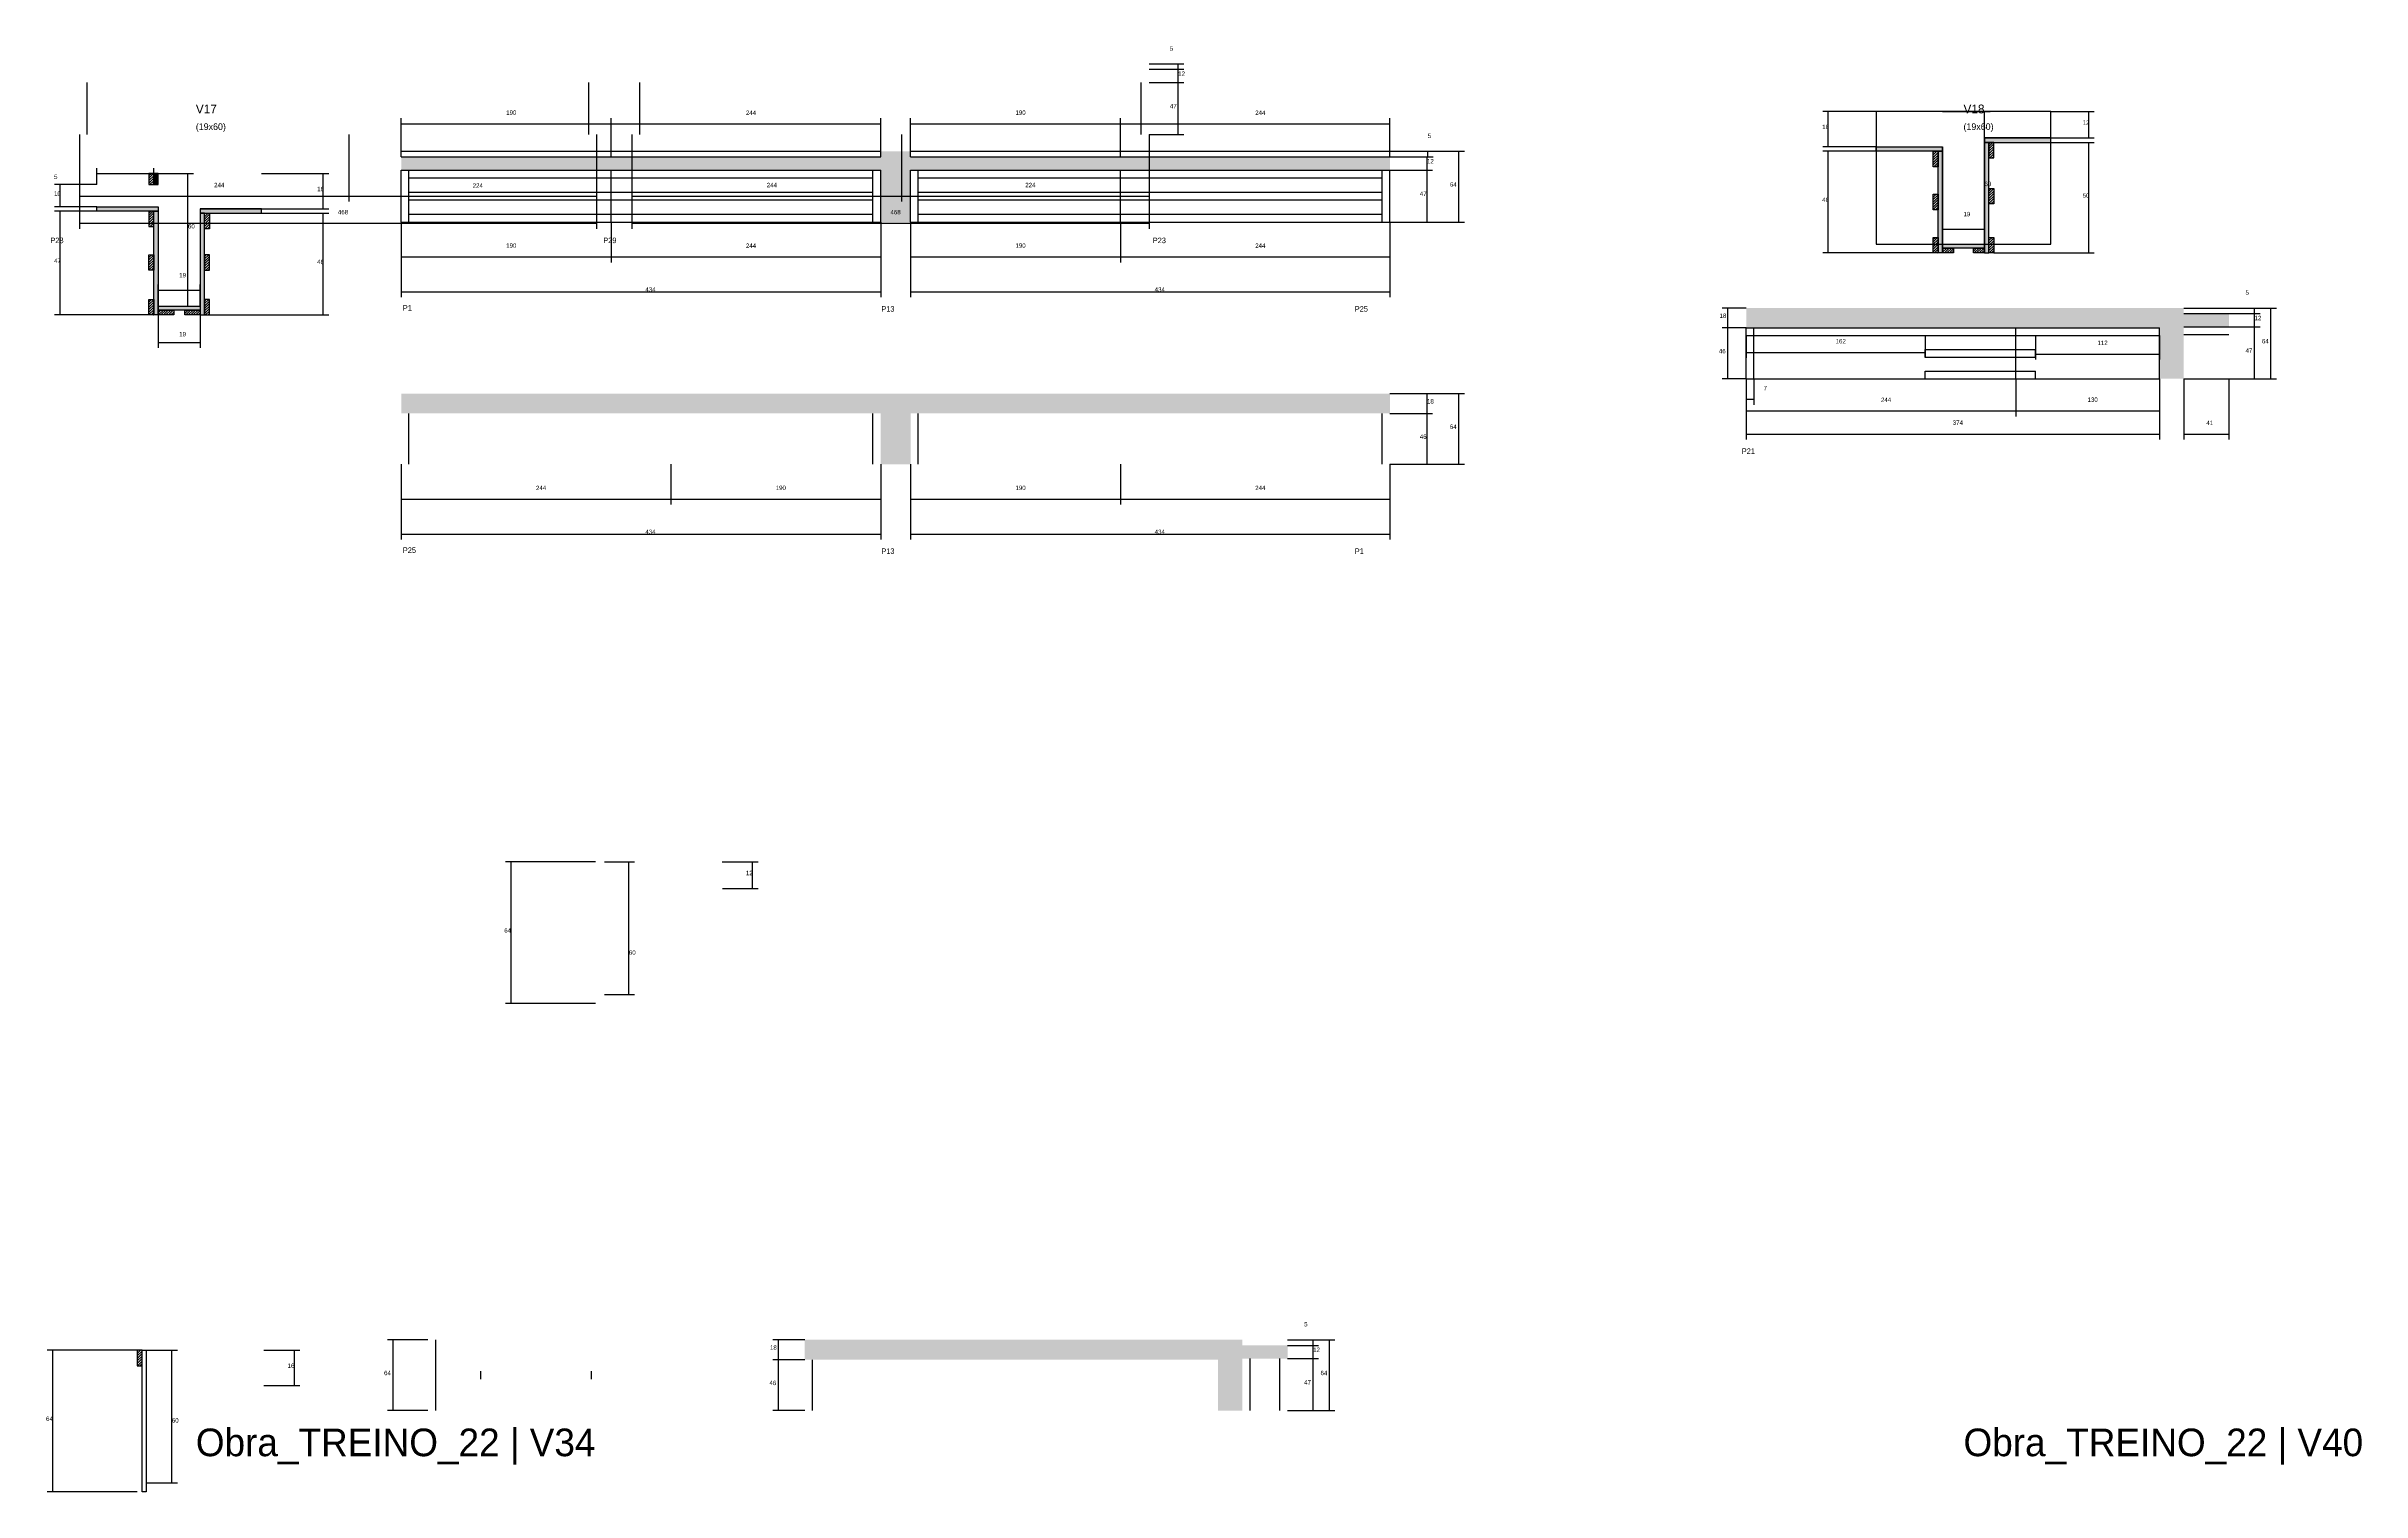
# Model space of a CAD drawing. Header units: metres. Extents: x -2848 to 22762, y -49062 to 1016.
# Drawn here: x 9465 to 11560, y -32042 to -30734 of the extents above; entities that cross this region are included whole.
import ezdxf

# ---------------------------------------------------------------- set-up
doc = ezdxf.new("R2010")
doc.units = ezdxf.units.M
for name, color, linetype in [('CONCRETO', 251, 'Continuous'), ('COTA', 4, 'Continuous'), ('Cota Seção (2x)', 4, 'Continuous'), ('Hachura', 253, 'Continuous'), ('LABEL_ID', 3, 'Continuous'), ('Madeira', 126, 'Continuous'), ('NOMENCLATURA', 7, 'Continuous'), ('Painéis', 200, 'Continuous'), ('SARR_2.2x7', 40, 'Continuous'), ('Texto Seção', 7, 'Continuous')]:
    doc.layers.add(name, color=color, linetype=linetype)

msp = doc.modelspace()

# ---------------------------------------------------------------- hatches: boundary and pattern name
at = {"layer": 'COTA'}
h = msp.add_hatch(dxfattribs=at)
h.set_pattern_fill('AR-CONC', scale=0.03)
h.paths.add_polyline_path([(10219.9, -30893.3), (10246.9, -30893.3), (10246.9, -30893.3), (10246.9, -30846.3), (10246.9, -30846.3), (10680.9, -30846.3), (10680.9, -30846.3), (10680.9, -30834.3), (10680.9, -30834.3), (10246.9, -30834.3), (10246.9, -30834.3), (10246.9, -30829.3), (10246.9, -30829.3), (10219.9, -30829.3), (10219.9, -30829.3), (10219.9, -30834.3), (10219.9, -30834.3), (9785.9, -30834.3), (9785.9, -30834.3), (9785.9, -30846.3), (9785.9, -30846.3), (10219.9, -30846.3), (10219.9, -30846.3), (10219.9, -30893.3)])
h = msp.add_hatch(dxfattribs=at)
h.set_pattern_fill('AR-CONC', scale=0.03)
h.paths.add_polyline_path([(11440.3, -30988.1), (11440.3, -30976.1), (11399.3, -30976.1), (11399.3, -30971.1), (11003.3, -30971.1), (11003.3, -30989.1), (11377.3, -30989.1), (11377.3, -31035.1), (11399.3, -31035.1), (11399.3, -30988.1)])
h = msp.add_hatch(dxfattribs=at)
h.set_pattern_fill('AR-CONC', scale=0.03)
h.paths.add_polyline_path([(10219.9, -31112.5), (10246.9, -31112.5), (10246.9, -31066.5), (10680.9, -31066.5), (10680.9, -31048.5), (9785.9, -31048.5), (9785.9, -31066.5), (10219.9, -31066.5)])
h = msp.add_hatch(dxfattribs=at)
h.set_pattern_fill('AR-CONC', scale=0.03)
h.paths.add_polyline_path([(10588.2, -31921.7), (10588.2, -31909.7), (10547.2, -31909.7), (10547.2, -31904.7), (10151.2, -31904.7), (10151.2, -31922.7), (10525.2, -31922.7), (10525.2, -31968.7), (10547.2, -31968.7), (10547.2, -31921.7)])
at = {"layer": 'Hachura'}
h = msp.add_hatch(color=8, dxfattribs=at)
h.dxf.hatch_style = 1
h.paths.add_polyline_path([(11121, -30829.2), (11121, -30825.2), (11121, -30825.2), (11181, -30825.2), (11181, -30825.2), (11181, -30829.2), (11181, -30829.2), (11121, -30829.2)])
h = msp.add_hatch(color=8, dxfattribs=at)
h.dxf.hatch_style = 1
h.paths.add_polyline_path([(11279, -30821.2), (11279, -30817.2), (11279, -30817.2), (11219, -30817.2), (11219, -30817.2), (11219, -30821.2), (11219, -30821.2), (11279, -30821.2)])
h = msp.add_hatch(color=8, dxfattribs=at)
h.dxf.hatch_style = 1
h.paths.add_polyline_path([(11223, -30821.2), (11219, -30821.2), (11219, -30821.2), (11219, -30921.2), (11219, -30921.2), (11223, -30921.2), (11223, -30921.2), (11223, -30821.2)])
h = msp.add_hatch(dxfattribs=at)
h.set_pattern_fill('ANSI31', scale=0.5)
h.paths.add_polyline_path([(11227.4, -30821.2), (11223, -30821.2), (11223, -30821.2), (11223, -30835.2), (11223, -30835.2), (11227.4, -30835.2), (11227.4, -30835.2), (11227.4, -30821.2)])
h = msp.add_hatch(dxfattribs=at)
h.set_pattern_fill('ANSI31', scale=0.5)
h.paths.add_polyline_path([(9562, -30849.4), (9557.6, -30849.4), (9557.6, -30849.4), (9557.6, -30859.4), (9557.6, -30859.4), (9562, -30859.4), (9562, -30859.4), (9562, -30849.4)])
h = msp.add_hatch(color=8, dxfattribs=at)
h.dxf.hatch_style = 1
h.paths.add_polyline_path([(9566, -30849.4), (9562, -30849.4), (9562, -30849.4), (9562, -30859.4), (9562, -30859.4), (9566, -30859.4), (9566, -30859.4), (9566, -30849.4)])
h = msp.add_hatch(dxfattribs=at)
h.set_pattern_fill('ANSI31', scale=0.5)
h.paths.add_polyline_path([(11177, -30843.2), (11172.6, -30843.2), (11172.6, -30843.2), (11172.6, -30829.2), (11172.6, -30829.2), (11177, -30829.2), (11177, -30829.2), (11177, -30843.2)])
h = msp.add_hatch(color=8, dxfattribs=at)
h.dxf.hatch_style = 1
h.paths.add_polyline_path([(11177, -30829.2), (11181, -30829.2), (11181, -30829.2), (11181, -30921.2), (11181, -30921.2), (11177, -30921.2), (11177, -30921.2), (11177, -30829.2)])
h = msp.add_hatch(dxfattribs=at)
h.set_pattern_fill('ANSI31', scale=0.5)
h.paths.add_polyline_path([(11177, -30882.2), (11172.6, -30882.2), (11172.6, -30882.2), (11172.6, -30868.2), (11172.6, -30868.2), (11177, -30868.2), (11177, -30868.2), (11177, -30882.2)])
h = msp.add_hatch(dxfattribs=at)
h.set_pattern_fill('ANSI31', scale=0.5)
h.paths.add_polyline_path([(11227.4, -30876.8), (11223, -30876.8), (11223, -30876.8), (11223, -30862.8), (11223, -30862.8), (11227.4, -30862.8), (11227.4, -30862.8), (11227.4, -30876.8)])
h = msp.add_hatch(color=8, dxfattribs=at)
h.dxf.hatch_style = 1
h.paths.add_polyline_path([(9510.4, -30883.4), (9510.4, -30879.4), (9510.4, -30879.4), (9566, -30879.4), (9566, -30879.4), (9566, -30883.4), (9566, -30883.4), (9510.4, -30883.4)])
h = msp.add_hatch(dxfattribs=at)
h.set_pattern_fill('ANSI31', scale=0.5)
h.paths.add_polyline_path([(9562, -30883.4), (9557.6, -30883.4), (9557.6, -30883.4), (9557.6, -30897.4), (9557.6, -30897.4), (9562, -30897.4), (9562, -30897.4), (9562, -30883.4)])
h = msp.add_hatch(color=8, dxfattribs=at)
h.dxf.hatch_style = 1
h.paths.add_polyline_path([(9562, -30883.4), (9566, -30883.4), (9566, -30883.4), (9566, -30977.4), (9566, -30977.4), (9562, -30977.4), (9562, -30977.4), (9562, -30883.4)])
h = msp.add_hatch(color=8, dxfattribs=at)
h.dxf.hatch_style = 1
h.paths.add_polyline_path([(9659.6, -30885.4), (9659.6, -30881.4), (9659.6, -30881.4), (9604, -30881.4), (9604, -30881.4), (9604, -30885.4), (9604, -30885.4), (9659.6, -30885.4)])
h = msp.add_hatch(color=8, dxfattribs=at)
h.dxf.hatch_style = 1
h.paths.add_polyline_path([(9608, -30885.4), (9604, -30885.4), (9604, -30885.4), (9604, -30977.4), (9604, -30977.4), (9608, -30977.4), (9608, -30977.4), (9608, -30885.4)])
h = msp.add_hatch(dxfattribs=at)
h.set_pattern_fill('ANSI31', scale=0.5)
h.paths.add_polyline_path([(9608, -30885.4), (9612.4, -30885.4), (9612.4, -30885.4), (9612.4, -30899.4), (9612.4, -30899.4), (9608, -30899.4), (9608, -30899.4), (9608, -30885.4)])
h = msp.add_hatch(dxfattribs=at)
h.set_pattern_fill('ANSI31', scale=0.5)
h.paths.add_polyline_path([(11177, -30921.2), (11172.6, -30921.2), (11172.6, -30921.2), (11172.6, -30907.2), (11172.6, -30907.2), (11177, -30907.2), (11177, -30907.2), (11177, -30921.2)])
h = msp.add_hatch(dxfattribs=at)
h.set_pattern_fill('ANSI31', scale=0.5)
h.paths.add_polyline_path([(11227.4, -30921.2), (11223, -30921.2), (11223, -30921.2), (11223, -30907.2), (11223, -30907.2), (11227.4, -30907.2), (11227.4, -30907.2), (11227.4, -30921.2)])
h = msp.add_hatch(dxfattribs=at)
h.set_pattern_fill('ANSI31', scale=0.5)
h.paths.add_polyline_path([(9562, -30936.9), (9557.6, -30936.9), (9557.6, -30936.9), (9557.6, -30922.9), (9557.6, -30922.9), (9562, -30922.9), (9562, -30922.9), (9562, -30936.9)])
h = msp.add_hatch(dxfattribs=at)
h.set_pattern_fill('ANSI31', scale=0.5)
h.paths.add_polyline_path([(9608, -30936.9), (9612.4, -30936.9), (9612.4, -30936.9), (9612.4, -30922.9), (9612.4, -30922.9), (9608, -30922.9), (9608, -30922.9), (9608, -30936.9)])
h = msp.add_hatch(color=8, dxfattribs=at)
h.dxf.hatch_style = 1
h.paths.add_polyline_path([(11181, -30916.8), (11181, -30913.2), (11181, -30913.2), (11219, -30913.2), (11219, -30913.2), (11219, -30916.8), (11219, -30916.8), (11181, -30916.8)])
h = msp.add_hatch(dxfattribs=at)
h.set_pattern_fill('ANSI31', scale=0.5)
h.paths.add_polyline_path([(11181, -30921.2), (11181, -30916.8), (11181, -30916.8), (11191, -30916.8), (11191, -30916.8), (11191, -30921.2), (11191, -30921.2), (11181, -30921.2)])
h = msp.add_hatch(dxfattribs=at)
h.set_pattern_fill('ANSI31', scale=0.5)
h.paths.add_polyline_path([(11209, -30921.2), (11209, -30916.8), (11209, -30916.8), (11219, -30916.8), (11219, -30916.8), (11219, -30921.2), (11219, -30921.2), (11209, -30921.2)])
h = msp.add_hatch(dxfattribs=at)
h.set_pattern_fill('ANSI31', scale=0.5)
h.paths.add_polyline_path([(9562, -30977.4), (9557.6, -30977.4), (9557.6, -30977.4), (9557.6, -30963.4), (9557.6, -30963.4), (9562, -30963.4), (9562, -30963.4), (9562, -30977.4)])
h = msp.add_hatch(color=8, dxfattribs=at)
h.dxf.hatch_style = 1
h.paths.add_polyline_path([(9566, -30973), (9566, -30969.4), (9566, -30969.4), (9604, -30969.4), (9604, -30969.4), (9604, -30973), (9604, -30973), (9566, -30973)])
h = msp.add_hatch(dxfattribs=at)
h.set_pattern_fill('ANSI31', scale=0.5)
h.paths.add_polyline_path([(9566, -30977.4), (9566, -30973), (9566, -30973), (9580, -30973), (9580, -30973), (9580, -30977.4), (9580, -30977.4), (9566, -30977.4)])
h = msp.add_hatch(dxfattribs=at)
h.set_pattern_fill('ANSI31', scale=0.5)
h.paths.add_polyline_path([(9590, -30977.4), (9590, -30973), (9590, -30973), (9604, -30973), (9604, -30973), (9604, -30977.4), (9604, -30977.4), (9590, -30977.4)])
h = msp.add_hatch(dxfattribs=at)
h.set_pattern_fill('ANSI31', scale=0.5)
h.paths.add_polyline_path([(9608, -30977.4), (9612.4, -30977.4), (9612.4, -30977.4), (9612.4, -30963.4), (9612.4, -30963.4), (9608, -30963.4), (9608, -30963.4), (9608, -30977.4)])
at = {"layer": 'Madeira'}
h = msp.add_hatch(dxfattribs=at)
h.set_pattern_fill('ANSI31', scale=0.5)
h.paths.add_polyline_path([(9547, -31914.1), (9551.4, -31914.1), (9551.4, -31928.1), (9547, -31928.1)])

# ---------------------------------------------------------------- linework, layer by layer
at = {"layer": 'CONCRETO'}
for points in [[(11279, -30817.2), (11279, -30793.2), (11121, -30793.2), (11121, -30825.2), (11181, -30825.2), (11181, -30913.2), (11219, -30913.2), (11219, -30827.2), (11219, -30817.2)], [(11121, -30913.2), (11279, -30913.2), (11279, -30793.2), (11121, -30793.2)]]:
    msp.add_lwpolyline(points, close=True, dxfattribs=at)
at = {"layer": 'COTA'}
for p, q in [((10462.8, -30750), (10494.2, -30750)), ((10462.8, -30755), (10494.2, -30755)), ((10462.8, -30755), (10494.2, -30755)), ((10489.2, -30755), (10489.2, -30750)), ((10489.2, -30767), (10489.2, -30755)), ((10462.8, -30767), (10494.2, -30767)), ((10462.8, -30767), (10494.2, -30767)), ((10489.2, -30814), (10489.2, -30767)), ((9785.9, -30829.3), (9785.9, -30799.4)), ((9785.9, -30804.4), (9975.9, -30804.4)), ((9975.9, -30829.3), (9975.9, -30799.4)), ((9975.9, -30829.3), (9975.9, -30799.4)), ((9975.9, -30804.4), (10219.9, -30804.4)), ((10219.9, -30829.3), (10219.9, -30799.4)), ((10246.9, -30829.3), (10246.9, -30799.4)), ((10246.9, -30804.4), (10436.9, -30804.4)), ((10436.9, -30829.3), (10436.9, -30799.4)), ((10436.9, -30829.3), (10436.9, -30799.4)), ((10436.9, -30804.4), (10680.9, -30804.4)), ((10680.9, -30829.3), (10680.9, -30799.4)), ((11121, -30793.2), (11072.6, -30793.2)), ((11077.6, -30825.2), (11077.6, -30793.2)), ((11279, -30793.2), (11318.4, -30793.2)), ((11313.4, -30817.2), (11313.4, -30793.2)), ((9494.6, -30814), (9494.6, -30874.8)), ((9494.6, -30814), (9494.6, -30899.4)), ((9738.6, -30814), (9738.6, -30874.8)), ((9738.6, -30814), (9738.6, -30874.8)), ((9962.6, -30814), (9962.6, -30899.4)), ((9962.6, -30826.7), (9962.6, -30874.8)), ((9994.8, -30814), (9994.8, -30874.8)), ((9994.8, -30814), (9994.8, -30899.4)), ((10238.8, -30814), (10238.8, -30874.8)), ((10238.8, -30814), (10238.8, -30874.8)), ((10462.8, -30814), (10462.8, -30874.8)), ((10462.8, -30814), (10462.8, -30899.4)), ((10462.8, -30814), (10494.2, -30814)), ((11121, -30825.2), (11072.6, -30825.2)), ((11237, -30821.2), (11318.4, -30821.2)), ((11279, -30817.2), (11318.4, -30817.2)), ((11313.4, -30921.2), (11313.4, -30821.2)), ((9510.4, -30859.4), (9510.4, -30844.4)), ((9510.4, -30849.4), (9562, -30849.4)), ((9562, -30849.4), (9562, -30844.4)), ((9659.6, -30849.4), (9720.3, -30849.4)), ((9715.3, -30881.4), (9715.3, -30849.4)), ((10680.9, -30829.3), (10748.2, -30829.3)), ((10680.9, -30829.3), (10720, -30829.3)), ((10680.9, -30834.3), (10719.4, -30834.3)), ((10680.9, -30834.3), (10720, -30834.3)), ((10680.9, -30846.3), (10719.4, -30846.3)), ((10680.9, -30846.3), (10719.4, -30846.3)), ((10714.4, -30846.3), (10714.4, -30834.3)), ((10714.4, -30893.3), (10714.4, -30846.3)), ((10715, -30834.3), (10715, -30829.3)), ((10743.2, -30893.3), (10743.2, -30829.3)), ((11121, -30829.2), (11072.6, -30829.2)), ((11077.6, -30921.2), (11077.6, -30829.2)), ((9510.4, -30859.4), (9472.2, -30859.4)), ((9477.2, -30879.4), (9477.2, -30859.4)), ((9494.6, -30869.8), (9738.6, -30869.8)), ((9738.6, -30869.8), (9962.6, -30869.8)), ((9994.8, -30869.8), (10238.8, -30869.8)), ((10238.8, -30869.8), (10462.8, -30869.8)), ((9510.4, -30879.4), (9472.2, -30879.4)), ((9510.4, -30883.4), (9472.2, -30883.4)), ((9477.2, -30977.4), (9477.2, -30883.4)), ((9659.6, -30881.4), (9720.3, -30881.4)), ((9659.6, -30885.4), (9720.3, -30885.4)), ((9715.3, -30977.4), (9715.3, -30885.4)), ((9494.6, -30894.4), (9962.6, -30894.4)), ((9785.9, -30893.3), (9785.9, -30929.8)), ((9785.9, -30893.3), (9785.9, -30961.4)), ((9975.9, -30893.3), (9975.9, -30929.8)), ((9975.9, -30893.3), (9975.9, -30929.8)), ((9994.8, -30894.4), (10462.8, -30894.4)), ((10219.9, -30893.3), (10219.9, -30929.8)), ((10219.9, -30893.3), (10219.9, -30961.4)), ((10246.9, -30893.3), (10246.9, -30929.8)), ((10246.9, -30893.3), (10246.9, -30961.4)), ((10436.9, -30893.3), (10436.9, -30929.8)), ((10436.9, -30893.3), (10436.9, -30929.8)), ((10680.9, -30893.3), (10680.9, -30929.8)), ((10680.9, -30893.3), (10680.9, -30961.4)), ((10680.9, -30893.3), (10719.4, -30893.3)), ((10680.9, -30893.3), (10748.2, -30893.3)), ((9785.9, -30924.8), (9975.9, -30924.8)), ((9975.9, -30924.8), (10219.9, -30924.8)), ((10246.9, -30924.8), (10436.9, -30924.8)), ((10436.9, -30924.8), (10680.9, -30924.8)), ((11172.6, -30921.2), (11072.6, -30921.2)), ((11227.4, -30921.2), (11318.4, -30921.2)), ((9785.9, -30956.4), (10219.9, -30956.4)), ((10246.9, -30956.4), (10680.9, -30956.4)), ((11003.3, -30971.1), (10981.7, -30971.1)), ((10986.7, -30989.1), (10986.7, -30971.1)), ((11440.3, -30971.1), (11483.2, -30971.1)), ((11440.3, -30971.1), (11468.4, -30971.1)), ((11463.4, -30976.1), (11463.4, -30971.1)), ((11478.2, -31035.1), (11478.2, -30971.1)), ((9557.6, -30977.4), (9472.2, -30977.4)), ((9566, -30977.4), (9566, -31007.2)), ((9604, -30977.4), (9604, -31007.2)), ((9612.4, -30977.4), (9720.3, -30977.4)), ((11003.3, -30989.1), (10981.7, -30989.1)), ((11003.3, -30989.1), (10981.7, -30989.1)), ((10986.7, -31035.1), (10986.7, -30989.1)), ((11003.3, -30996.1), (11003.3, -31016.2)), ((11165.3, -30996.1), (11165.3, -31016.2)), ((11265.3, -30996.1), (11265.3, -31017.7)), ((11377.3, -30996.1), (11377.3, -31017.7)), ((11440.3, -30976.1), (11468.4, -30976.1)), ((11440.3, -30976.1), (11468.4, -30976.1)), ((11440.3, -30988.1), (11468.4, -30988.1)), ((11440.3, -30988.1), (11468.4, -30988.1)), ((11463.4, -30988.1), (11463.4, -30976.1)), ((11463.4, -31035.1), (11463.4, -30988.1)), ((9566, -31002.2), (9604, -31002.2)), ((11003.3, -31011.2), (11165.3, -31011.2)), ((11265.3, -31012.7), (11377.3, -31012.7)), ((11003.3, -31035.1), (10981.7, -31035.1)), ((11003.3, -31035.1), (11003.3, -31069.2)), ((11003.3, -31035.1), (11003.3, -31090.1)), ((11003.3, -31035.1), (11003.3, -31058.6)), ((11010.3, -31035.1), (11010.3, -31058.6)), ((11247.3, -31035.1), (11247.3, -31069.2)), ((11247.3, -31035.1), (11247.3, -31069.2)), ((11377.3, -31035.1), (11377.3, -31069.2)), ((11377.3, -31035.1), (11377.3, -31090.1)), ((11399.3, -31035.1), (11399.3, -31090.1)), ((11440.3, -31035.1), (11440.3, -31090.1)), ((11440.3, -31035.1), (11468.4, -31035.1)), ((11440.3, -31035.1), (11483.2, -31035.1)), ((10680.9, -31048.5), (10719.4, -31048.5)), ((10680.9, -31048.5), (10748.2, -31048.5)), ((10714.4, -31066.5), (10714.4, -31048.5)), ((10743.2, -31112.5), (10743.2, -31048.5)), ((11003.3, -31053.6), (11010.3, -31053.6)), ((10680.9, -31066.5), (10719.4, -31066.5)), ((10680.9, -31066.5), (10719.4, -31066.5)), ((10714.4, -31112.5), (10714.4, -31066.5)), ((11003.3, -31064.2), (11247.3, -31064.2)), ((11247.3, -31064.2), (11377.3, -31064.2)), ((11003.3, -31085.1), (11377.3, -31085.1)), ((11399.3, -31085.1), (11440.3, -31085.1)), ((9785.9, -31112.5), (9785.9, -31149)), ((9785.9, -31112.5), (9785.9, -31180.6)), ((10029.9, -31112.5), (10029.9, -31149)), ((10029.9, -31112.5), (10029.9, -31149)), ((10219.9, -31112.5), (10219.9, -31149)), ((10219.9, -31112.5), (10219.9, -31180.6)), ((10246.9, -31112.5), (10246.9, -31149)), ((10246.9, -31112.5), (10246.9, -31180.6)), ((10436.9, -31112.5), (10436.9, -31149)), ((10436.9, -31112.5), (10436.9, -31149)), ((10680.9, -31112.5), (10680.9, -31149)), ((10680.9, -31112.5), (10680.9, -31180.6)), ((10680.9, -31112.5), (10719.4, -31112.5)), ((10680.9, -31112.5), (10748.2, -31112.5)), ((9785.9, -31144), (10029.9, -31144)), ((10029.9, -31144), (10219.9, -31144)), ((10246.9, -31144), (10436.9, -31144)), ((10436.9, -31144), (10680.9, -31144)), ((9785.9, -31175.6), (10219.9, -31175.6)), ((10246.9, -31175.6), (10680.9, -31175.6)), ((9961.9, -31472.3), (9880.3, -31472.3)), ((9885.3, -31600.3), (9885.3, -31472.3)), ((10076.4, -31472.3), (10109, -31472.3)), ((10104, -31496.3), (10104, -31472.3)), ((10076.6, -31496.3), (10109, -31496.3)), ((9961.9, -31600.3), (9880.3, -31600.3)), ((9547, -31914.1), (9465.5, -31914.1)), ((9470.5, -32042.1), (9470.5, -31914.1)), ((9661.5, -31914.1), (9694.2, -31914.1)), ((9689.2, -31946.1), (9689.2, -31914.1)), ((9810.1, -31904.7), (9773.5, -31904.7)), ((9778.5, -31968.7), (9778.5, -31904.7)), ((10151.2, -31904.7), (10122.3, -31904.7)), ((10127.3, -31922.7), (10127.3, -31904.7)), ((10588.2, -31904.7), (10631.1, -31904.7)), ((10588.2, -31904.7), (10616.3, -31904.7)), ((10588.2, -31909.7), (10616.3, -31909.7)), ((10588.2, -31909.7), (10616.3, -31909.7)), ((10611.3, -31909.7), (10611.3, -31904.7)), ((10611.3, -31921.7), (10611.3, -31909.7)), ((10626.1, -31968.7), (10626.1, -31904.7)), ((10151.2, -31922.7), (10122.3, -31922.7)), ((10151.2, -31922.7), (10122.3, -31922.7)), ((10127.3, -31968.7), (10127.3, -31922.7)), ((10588.2, -31921.7), (10616.3, -31921.7)), ((10588.2, -31921.7), (10616.3, -31921.7)), ((10611.3, -31968.7), (10611.3, -31921.7)), ((9661.7, -31946.1), (9694.2, -31946.1)), ((9810.1, -31968.7), (9773.5, -31968.7)), ((10151.2, -31968.7), (10122.3, -31968.7)), ((10588.2, -31968.7), (10616.3, -31968.7)), ((10588.2, -31968.7), (10631.1, -31968.7)), ((9547, -32042.1), (9465.5, -32042.1))]:
    msp.add_line(p, q, dxfattribs=at)
at = {"layer": 'Cota Seção (2x)'}
for p, q in [((11181, -30793.2), (11224, -30793.2)), ((11219, -30913.2), (11219, -30793.2)), ((9566, -30849.4), (9597.9, -30849.4)), ((9592.9, -30969.4), (9592.9, -30849.4)), ((11181, -30913.2), (11181, -30894.6)), ((11181, -30899.6), (11219, -30899.6)), ((11219, -30913.2), (11219, -30894.6)), ((11181, -30913.2), (11224, -30913.2)), ((9566, -30969.4), (9566, -30949.9)), ((9604, -30969.4), (9604, -30949.9)), ((9566, -30954.9), (9604, -30954.9)), ((9566, -30969.4), (9597.9, -30969.4)), ((9969.9, -31472.3), (9997, -31472.3)), ((9992, -31592.3), (9992, -31472.3)), ((9969.9, -31592.3), (9997, -31592.3)), ((9555, -31914.1), (9583.3, -31914.1)), ((9578.3, -32034.1), (9578.3, -31914.1)), ((9555, -32034.1), (9583.3, -32034.1))]:
    msp.add_line(p, q, dxfattribs=at)
at = {"layer": 'Madeira'}
for points in [[(11227.4, -30821.2), (11223, -30821.2), (11223, -30835.2), (11227.4, -30835.2)], [(9562, -30849.4), (9557.6, -30849.4), (9557.6, -30859.4), (9562, -30859.4)], [(11177, -30843.2), (11172.6, -30843.2), (11172.6, -30829.2), (11177, -30829.2)], [(11177, -30882.2), (11172.6, -30882.2), (11172.6, -30868.2), (11177, -30868.2)], [(11227.4, -30876.8), (11223, -30876.8), (11223, -30862.8), (11227.4, -30862.8)], [(9562, -30883.4), (9557.6, -30883.4), (9557.6, -30897.4), (9562, -30897.4)], [(9608, -30885.4), (9612.4, -30885.4), (9612.4, -30899.4), (9608, -30899.4)], [(11177, -30921.2), (11172.6, -30921.2), (11172.6, -30907.2), (11177, -30907.2)], [(11227.4, -30921.2), (11223, -30921.2), (11223, -30907.2), (11227.4, -30907.2)], [(9562, -30936.9), (9557.6, -30936.9), (9557.6, -30922.9), (9562, -30922.9)], [(9608, -30936.9), (9612.4, -30936.9), (9612.4, -30922.9), (9608, -30922.9)], [(11181, -30921.2), (11181, -30916.8), (11191, -30916.8), (11191, -30921.2)], [(11209, -30921.2), (11209, -30916.8), (11219, -30916.8), (11219, -30921.2)], [(9562, -30977.4), (9557.6, -30977.4), (9557.6, -30963.4), (9562, -30963.4)], [(9566, -30977.4), (9566, -30973), (9580, -30973), (9580, -30977.4)], [(9590, -30977.4), (9590, -30973), (9604, -30973), (9604, -30977.4)], [(9608, -30977.4), (9612.4, -30977.4), (9612.4, -30963.4), (9608, -30963.4)], [(9547, -31914.1), (9547, -31928.1), (9551.4, -31928.1), (9551.4, -31914.1)]]:
    msp.add_lwpolyline(points, close=True, dxfattribs=at)
at = {"layer": 'Painéis'}
for p, q in [((11121, -30825.2), (11181, -30825.2)), ((11121, -30829.2), (11121, -30825.2)), ((11181, -30829.2), (11181, -30825.2)), ((11219, -30817.2), (11279, -30817.2)), ((11219, -30821.2), (11219, -30817.2)), ((11219, -30921.2), (11219, -30821.2)), ((11279, -30821.2), (11279, -30817.2)), ((9785.9, -30829.3), (10219.9, -30829.3)), ((9785.9, -30834.3), (9785.9, -30829.3)), ((9785.9, -30834.3), (10219.9, -30834.3)), ((9785.9, -30846.3), (10219.9, -30846.3)), ((9785.9, -30893.3), (9785.9, -30846.3)), ((9975.9, -30834.3), (9975.9, -30829.3)), ((9975.9, -30893.3), (9975.9, -30846.3)), ((10219.9, -30834.3), (10219.9, -30829.3)), ((10219.9, -30893.3), (10219.9, -30846.3)), ((10246.9, -30829.3), (10680.9, -30829.3)), ((10246.9, -30834.3), (10246.9, -30829.3)), ((10246.9, -30834.3), (10680.9, -30834.3)), ((10246.9, -30846.3), (10680.9, -30846.3)), ((10246.9, -30893.3), (10246.9, -30846.3)), ((10436.9, -30834.3), (10436.9, -30829.3)), ((10436.9, -30893.3), (10436.9, -30846.3)), ((10680.9, -30834.3), (10680.9, -30829.3)), ((10680.9, -30893.3), (10680.9, -30846.3)), ((11181, -30921.2), (11181, -30829.2)), ((9510.4, -30879.4), (9566, -30879.4)), ((9604, -30881.4), (9659.6, -30881.4)), ((9785.9, -30893.3), (10219.9, -30893.3)), ((10246.9, -30893.3), (10680.9, -30893.3)), ((11181, -30913.2), (11219, -30913.2)), ((11181, -30916.8), (11181, -30913.2)), ((11219, -30916.8), (11219, -30913.2)), ((11399.3, -30971.1), (11440.3, -30971.1)), ((11003.3, -30989.1), (11377.3, -30989.1)), ((11003.3, -31035.1), (11003.3, -30989.1)), ((11247.3, -31035.1), (11247.3, -30989.1)), ((11377.3, -31035.1), (11377.3, -30989.1)), ((11399.3, -30976.1), (11440.3, -30976.1)), ((11399.3, -30988.1), (11440.3, -30988.1)), ((11003.3, -31035.1), (11377.3, -31035.1)), ((11399.3, -31035.1), (11440.3, -31035.1))]:
    msp.add_line(p, q, dxfattribs=at)
for points in [[(11121, -30829.2), (11121, -30825.2), (11181, -30825.2), (11181, -30829.2)], [(11279, -30821.2), (11279, -30817.2), (11219, -30817.2), (11219, -30821.2)], [(11223, -30821.2), (11219, -30821.2), (11219, -30921.2), (11223, -30921.2)], [(9566, -30849.4), (9562, -30849.4), (9562, -30859.4), (9566, -30859.4)], [(11177, -30829.2), (11181, -30829.2), (11181, -30921.2), (11177, -30921.2)], [(9510.4, -30883.4), (9510.4, -30879.4), (9566, -30879.4), (9566, -30883.4)], [(9562, -30883.4), (9566, -30883.4), (9566, -30977.4), (9562, -30977.4)], [(9659.6, -30885.4), (9659.6, -30881.4), (9604, -30881.4), (9604, -30885.4)], [(9608, -30885.4), (9604, -30885.4), (9604, -30977.4), (9608, -30977.4)], [(11181, -30916.8), (11181, -30913.2), (11219, -30913.2), (11219, -30916.8)], [(9566, -30973), (9566, -30969.4), (9604, -30969.4), (9604, -30973)], [(9551.4, -32042.1), (9551.4, -31914.1), (9555, -31914.1), (9555, -32042.1)]]:
    msp.add_lwpolyline(points, close=True, dxfattribs=at)
at = {"layer": 'SARR_2.2x7'}
for p, q in [((9501.6, -30814), (9501.6, -30767)), ((9955.6, -30814), (9955.6, -30767)), ((10001.8, -30814), (10001.8, -30767)), ((10455.8, -30814), (10455.8, -30767)), ((9792.9, -30893.3), (9792.9, -30846.3)), ((10212.9, -30893.3), (10212.9, -30846.3)), ((10253.9, -30893.3), (10253.9, -30846.3)), ((10673.9, -30893.3), (10673.9, -30846.3)), ((9792.9, -30853.3), (9975.9, -30853.3)), ((9792.9, -30866.3), (9975.9, -30866.3)), ((9975.9, -30853.3), (10212.9, -30853.3)), ((9975.9, -30866.3), (10212.9, -30866.3)), ((10253.9, -30853.3), (10436.9, -30853.3)), ((10253.9, -30866.3), (10436.9, -30866.3)), ((10436.9, -30853.3), (10673.9, -30853.3)), ((10436.9, -30866.3), (10673.9, -30866.3)), ((9792.9, -30873.3), (9975.9, -30873.3)), ((9792.9, -30886.3), (9975.9, -30886.3)), ((9975.9, -30873.3), (10212.9, -30873.3)), ((9975.9, -30886.3), (10212.9, -30886.3)), ((10253.9, -30873.3), (10436.9, -30873.3)), ((10253.9, -30886.3), (10436.9, -30886.3)), ((10436.9, -30873.3), (10673.9, -30873.3)), ((10436.9, -30886.3), (10673.9, -30886.3)), ((11003.3, -30996.1), (11247.3, -30996.1)), ((11010.3, -31035.1), (11010.3, -30989.1)), ((11247.3, -30996.1), (11377.3, -30996.1)), ((11399.3, -30995.1), (11440.3, -30995.1)), ((11165.3, -31008.6), (11265.3, -31008.6)), ((11165.3, -31015.6), (11165.3, -31008.6)), ((11165.3, -31015.6), (11265.3, -31015.6)), ((11265.3, -31015.6), (11265.3, -31008.6)), ((11165.3, -31028.1), (11265.3, -31028.1)), ((11165.3, -31035.1), (11165.3, -31028.1)), ((11265.3, -31035.1), (11265.3, -31028.1)), ((9792.9, -31112.5), (9792.9, -31066.5)), ((10212.9, -31112.5), (10212.9, -31066.5)), ((10253.9, -31112.5), (10253.9, -31066.5)), ((10673.9, -31112.5), (10673.9, -31066.5)), ((9817.1, -31968.7), (9817.1, -31904.7)), ((9858.1, -31940.2), (9858.1, -31933.2)), ((9958.1, -31940.2), (9958.1, -31933.2)), ((10158.2, -31968.7), (10158.2, -31922.7)), ((10554.2, -31968.7), (10554.2, -31921.7)), ((10581.2, -31968.7), (10581.2, -31921.7))]:
    msp.add_line(p, q, dxfattribs=at)

# ---------------------------------------------------------------- texts
at = {"layer": 'COTA'}
for s, p in [('5', (10481.6, -30738.3)), ('12', (10489.2, -30761)), ('47', (10481.7, -30790.5)), ('190', (9880.9, -30796.3)), ('244', (10097.9, -30796.4)), ('190', (10341.9, -30796.3)), ('244', (10558.9, -30796.4)), ('16', (11072.1, -30809.2)), ('12', (11307.9, -30805.2)), ('5', (10715, -30817.3)), ('12', (10714.4, -30840.3)), ('5', (9471.7, -30854.4)), ('10', (9471.7, -30869.4)), ('244', (9616.6, -30861.8)), ('16', (9709.8, -30865.4)), ('224', (9850.6, -30862.3)), ('244', (10116.8, -30861.8)), ('224', (10350.8, -30861.8)), ('47', (10707.9, -30869.8)), ('64', (10735.1, -30861.3)), ('50', (11307.9, -30871.2)), ('468', (9728.6, -30886.3)), ('468', (10228.8, -30886.3)), ('46', (11072.1, -30875.2)), ('47', (9471.7, -30930.4)), ('46', (9709.8, -30931.4)), ('190', (9880.9, -30916.6)), ('244', (10097.9, -30916.7)), ('190', (10341.9, -30916.6)), ('244', (10558.9, -30916.7)), ('434', (10006.9, -30956.4)), ('434', (10467.9, -30956.4)), ('5', (11455.3, -30959.1)), ('19', (9585, -30996.7)), ('18', (10979.1, -30980.1)), ('12', (11463.4, -30982.1)), ('46', (10978.6, -31012.1)), ('162', (11084.3, -31003.1)), ('112', (11321.3, -31004.6)), ('47', (11455.3, -31011.6)), ('64', (11470.1, -31003.1)), ('18', (10714.4, -31057.5)), ('7', (11019.1, -31045.5)), ('244', (11125.3, -31056.2)), ('130', (11312.3, -31056)), ('64', (10735.1, -31080.5)), ('374', (11190.3, -31076.8)), ('41', (11419.8, -31077)), ('46', (10707.9, -31089.5)), ('244', (9907.9, -31135.9)), ('190', (10124.9, -31135.8)), ('190', (10341.9, -31135.8)), ('244', (10558.9, -31135.9)), ('434', (10006.9, -31175.6)), ('434', (10467.9, -31175.6)), ('12', (10097.9, -31484.3)), ('64', (9879.2, -31536.3)), ('5', (10603.2, -31892.6)), ('18', (10119.7, -31913.7)), ('12', (10611.3, -31915.7)), ('16', (9683.1, -31930.1)), ('64', (9770.4, -31936.7)), ('64', (10618, -31936.7)), ('46', (10119.2, -31945.7)), ('47', (10603.2, -31945.2)), ('64', (9464.4, -31978.1))]:
    msp.add_text(s, height=4, dxfattribs=at).set_placement(p)
at = {"layer": 'Cota Seção (2x)'}
for s, p in [('60', (11219, -30860.8)), ('19', (11200, -30888.1)), ('60', (9592.9, -30899.1)), ('19', (9585, -30943.4)), ('60', (9992, -31556.3)), ('60', (9578.3, -31979.6))]:
    msp.add_text(s, height=4, dxfattribs=at).set_placement(p)
at = {"layer": 'LABEL_ID'}
for s, p in [('Obra_TREINO_22 | V34', (9600, -32010)), ('Obra_TREINO_22 | V40', (11200, -32010))]:
    msp.add_text(s, height=25, dxfattribs=at).set_placement(p)
at = {"layer": 'NOMENCLATURA'}
for s, p in [('P28', (9468.4, -30912.4)), ('P29', (9968.8, -30912.4)), ('P23', (10466.2, -30912.4)), ('P1', (9787.4, -30973.5)), ('P13', (10220.5, -30974.4)), ('P25', (10649, -30974.4)), ('P21', (10999.3, -31103.1)), ('P25', (9787.4, -31192.7)), ('P13', (10220.5, -31193.6)), ('P1', (10649, -31193.6))]:
    msp.add_text(s, height=5, dxfattribs=at).set_placement(p)
at = {"layer": 'Texto Seção'}
for s, height, p in [('V17', 8, (9600, -30795)), ('(19x60)', 6, (9600, -30810)), ('V18', 8, (11200, -30795)), ('(19x60)', 6, (11200, -30810))]:
    msp.add_text(s, height=height, dxfattribs=at).set_placement(p)

doc.saveas('drawing.dxf')
